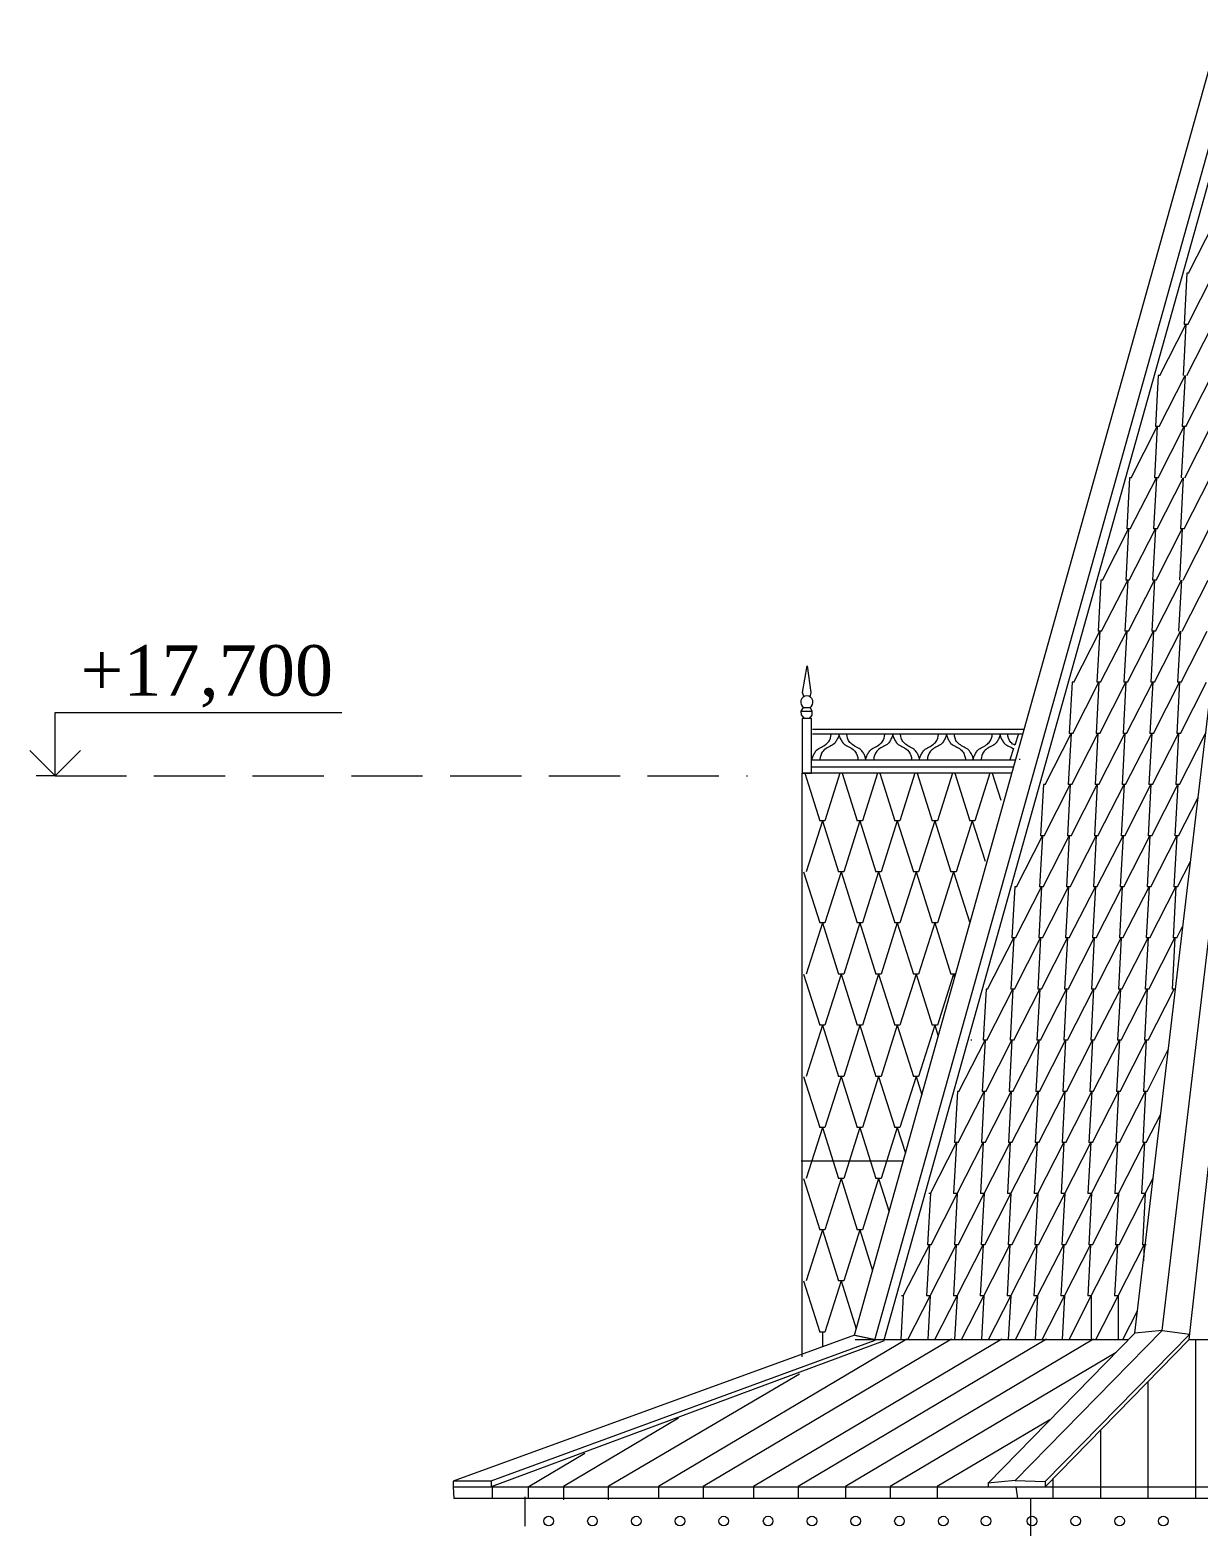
# Model space of a CAD drawing. Header units: millimetres. Extents: x 2399 to 111977, y 1313 to 59551.
# Drawn here: x 90595 to 95223, y 46539 to 52468 of the extents above; entities that cross this region are included whole.
import ezdxf

# ---------------------------------------------------------------- set-up
doc = ezdxf.new("R2010")
doc.units = ezdxf.units.MM
doc.linetypes.add('Невидимая', pattern=[391.222223, 282.222223, -109])
doc.layers.add('dim Level', color=7, linetype='Continuous', lineweight=13)
doc.layers.add('main line', color=7, linetype='Continuous', lineweight=13)
doc.layers.add('hatch1', color=7, linetype='Continuous', lineweight=20, true_color=0x6a6a6a)
doc.styles.add('СГЕНЕРИР_СТИЛЬ_1', font='georgia.ttf')

msp = doc.modelspace()

# ---------------------------------------------------------------- linework, layer by layer
at = {"layer": 'dim Level', "color": 7, "linetype": 'Continuous', "lineweight": 13}
for p, q in [((90694.8034, 49512.5613), (90694.8034, 49762.5613)), ((90694.8034, 49762.5613), (91830.4414, 49762.5613)), ((90694.8034, 49512.5613), (90594.8034, 49612.5613)), ((90794.8034, 49612.5613), (90694.8034, 49512.5613)), ((90694.8034, 49512.5613), (90619.8034, 49512.5613)), ((90694.8034, 49512.5613), (90769.8034, 49512.5613))]:
    msp.add_line(p, q, dxfattribs=at)
at = {"layer": 'hatch1', "color": 251, "linetype": 'Continuous', "lineweight": 20, "true_color": 0x6a6a6a}
for p, q in [((95185.1785, 51503.7898), (95288.4762, 51706.4394)), ((95178.8001, 51503.7898), (95167.6232, 51301.1401)), ((95185.1785, 51503.7898), (95178.8001, 51503.7898)), ((95181.9417, 51301.1401), (95285.2394, 51503.7898)), ((95071.4848, 51098.4904), (95174.7825, 51301.1401)), ((95174.7825, 51301.1401), (95163.6056, 51098.4904)), ((95181.9417, 51301.1401), (95167.6232, 51301.1401)), ((95177.9241, 51098.4904), (95281.2218, 51301.1401)), ((95065.1063, 51098.4904), (95053.9295, 50895.8407)), ((95071.4848, 51098.4904), (95065.1063, 51098.4904)), ((95068.248, 50895.8407), (95171.5457, 51098.4904)), ((95171.5457, 51098.4904), (95160.3688, 50895.8407)), ((95174.6873, 50895.8407), (95277.985, 51098.4904)), ((94957.791, 50693.191), (95061.0887, 50895.8407)), ((95061.0887, 50895.8407), (95049.9119, 50693.191)), ((95068.248, 50895.8407), (95053.9295, 50895.8407)), ((95064.2304, 50693.191), (95167.5281, 50895.8407)), ((95167.5281, 50895.8407), (95156.3512, 50693.191)), ((95174.6873, 50895.8407), (95160.3688, 50895.8407)), ((95170.6697, 50693.191), (95273.9674, 50895.8407)), ((94951.4126, 50693.191), (94940.2357, 50490.5413)), ((94957.791, 50693.191), (94951.4126, 50693.191)), ((94954.5542, 50490.5413), (95057.8519, 50693.191)), ((95057.8519, 50693.191), (95046.6751, 50490.5413)), ((95064.2304, 50693.191), (95049.9119, 50693.191)), ((95060.9936, 50490.5413), (95164.2913, 50693.191)), ((95164.2913, 50693.191), (95153.1144, 50490.5413)), ((95167.4329, 50490.5413), (95270.7306, 50693.191)), ((94844.0973, 50287.8916), (94947.395, 50490.5413)), ((94947.395, 50490.5413), (94936.2181, 50287.8916)), ((94954.5542, 50490.5413), (94940.2357, 50490.5413)), ((94950.5366, 50287.8916), (95053.8343, 50490.5413)), ((95053.8343, 50490.5413), (95042.6575, 50287.8916)), ((95060.9936, 50490.5413), (95046.6751, 50490.5413)), ((95056.976, 50287.8916), (95160.2737, 50490.5413)), ((95160.2737, 50490.5413), (95149.0968, 50287.8916)), ((95167.4329, 50490.5413), (95153.1144, 50490.5413)), ((95163.4153, 50287.8916), (95266.713, 50490.5413)), ((94837.7188, 50287.8916), (94826.542, 50085.2419)), ((94844.0973, 50287.8916), (94837.7188, 50287.8916)), ((94840.8605, 50085.2419), (94944.1582, 50287.8916)), ((94944.1582, 50287.8916), (94932.9813, 50085.2419)), ((94950.5366, 50287.8916), (94936.2181, 50287.8916)), ((94947.2998, 50085.2419), (95050.5975, 50287.8916)), ((95050.5975, 50287.8916), (95039.4207, 50085.2419)), ((95056.976, 50287.8916), (95042.6575, 50287.8916)), ((95053.7391, 50085.2419), (95157.0368, 50287.8916)), ((95157.0368, 50287.8916), (95145.86, 50085.2419)), ((95160.1785, 50085.2419), (95263.4762, 50287.8916)), ((94730.4035, 49882.5922), (94833.7012, 50085.2419)), ((94833.7012, 50085.2419), (94822.5244, 49882.5922)), ((94840.8605, 50085.2419), (94826.542, 50085.2419)), ((94836.8429, 49882.5922), (94940.1406, 50085.2419)), ((94940.1406, 50085.2419), (94928.9637, 49882.5922)), ((94947.2998, 50085.2419), (94932.9813, 50085.2419)), ((94943.2822, 49882.5922), (95046.5799, 50085.2419)), ((95046.5799, 50085.2419), (95035.4031, 49882.5922)), ((95053.7391, 50085.2419), (95039.4207, 50085.2419)), ((95049.7215, 49882.5922), (95153.0192, 50085.2419)), ((95153.0192, 50085.2419), (95141.8424, 49882.5922)), ((95156.1609, 49882.5922), (95259.4586, 50085.2419)), ((94724.0251, 49882.5922), (94712.8482, 49679.9425)), ((94730.4035, 49882.5922), (94724.0251, 49882.5922)), ((94727.1667, 49679.9425), (94830.4644, 49882.5922)), ((94830.4644, 49882.5922), (94819.2876, 49679.9425)), ((94836.8429, 49882.5922), (94822.5244, 49882.5922)), ((94833.6061, 49679.9425), (94936.9037, 49882.5922)), ((94936.9037, 49882.5922), (94925.7269, 49679.9425)), ((94943.2822, 49882.5922), (94928.9637, 49882.5922)), ((94940.0454, 49679.9425), (95043.3431, 49882.5922)), ((95043.3431, 49882.5922), (95032.1662, 49679.9425)), ((95049.7215, 49882.5922), (95035.4031, 49882.5922)), ((95046.4847, 49679.9425), (95149.7824, 49882.5922)), ((95149.7824, 49882.5922), (95138.6056, 49679.9425)), ((95156.1609, 49882.5922), (95141.8424, 49882.5922)), ((95152.9241, 49679.9425), (95256.2218, 49882.5922)), ((94616.7098, 49477.2928), (94720.0075, 49679.9425)), ((94720.0075, 49679.9425), (94708.8306, 49477.2928)), ((94727.1667, 49679.9425), (94712.8482, 49679.9425)), ((94723.1491, 49477.2928), (94826.4468, 49679.9425)), ((94826.4468, 49679.9425), (94815.27, 49477.2928)), ((94833.6061, 49679.9425), (94819.2876, 49679.9425)), ((94829.5885, 49477.2928), (94932.8861, 49679.9425)), ((94932.8861, 49679.9425), (94921.7093, 49477.2928)), ((94940.0454, 49679.9425), (94925.7269, 49679.9425)), ((94936.0278, 49477.2928), (95039.3255, 49679.9425)), ((95039.3255, 49679.9425), (95028.1486, 49477.2928)), ((95046.4847, 49679.9425), (95032.1662, 49679.9425)), ((95042.4671, 49477.2928), (95145.7648, 49679.9425)), ((95145.7648, 49679.9425), (95134.588, 49477.2928)), ((95152.9241, 49679.9425), (95138.6056, 49679.9425)), ((95148.9065, 49477.2928), (95252.2042, 49679.9425)), ((93664.7431, 49522.2821), (93724.1128, 49334.1414)), ((93804.0738, 49522.2821), (93744.7041, 49334.1414)), ((93813.2307, 49522.2821), (93872.6004, 49334.1414)), ((93952.5614, 49522.2821), (93893.1917, 49334.1414)), ((93961.7183, 49522.2821), (94021.0879, 49334.1414)), ((94101.0489, 49522.2821), (94041.6793, 49334.1414)), ((94110.2058, 49522.2821), (94169.5755, 49334.1414)), ((94249.5365, 49522.2821), (94190.1669, 49334.1414)), ((94258.6934, 49522.2821), (94318.0631, 49334.1414)), ((94398.0241, 49522.2821), (94338.6544, 49334.1414)), ((94407.181, 49522.2821), (94441.0396, 49414.9854)), ((94610.3313, 49477.2928), (94599.1545, 49274.6431)), ((94616.7098, 49477.2928), (94610.3313, 49477.2928)), ((94613.473, 49274.6431), (94716.7707, 49477.2928)), ((94716.7707, 49477.2928), (94705.5938, 49274.6431)), ((94723.1491, 49477.2928), (94708.8306, 49477.2928)), ((94719.9123, 49274.6431), (94823.21, 49477.2928)), ((94823.21, 49477.2928), (94812.0331, 49274.6431)), ((94829.5885, 49477.2928), (94815.27, 49477.2928)), ((94826.3516, 49274.6431), (94929.6493, 49477.2928)), ((94929.6493, 49477.2928), (94918.4725, 49274.6431)), ((94936.0278, 49477.2928), (94921.7093, 49477.2928)), ((94932.791, 49274.6431), (95036.0887, 49477.2928)), ((95036.0887, 49477.2928), (95024.9118, 49274.6431)), ((95042.4671, 49477.2928), (95028.1486, 49477.2928)), ((95039.2303, 49274.6431), (95142.528, 49477.2928)), ((95142.528, 49477.2928), (95131.3512, 49274.6431)), ((95148.9065, 49477.2928), (95134.588, 49477.2928)), ((95145.6697, 49274.6431), (95222.9751, 49426.3012)), ((93734.4084, 49334.1414), (93670.4603, 49131.4917)), ((93744.7041, 49334.1414), (93724.1128, 49334.1414)), ((93734.4084, 49334.1414), (93798.3566, 49131.4917)), ((93882.896, 49334.1414), (93818.9479, 49131.4917)), ((93893.1917, 49334.1414), (93872.6004, 49334.1414)), ((93882.896, 49334.1414), (93946.8441, 49131.4917)), ((94031.3836, 49334.1414), (93967.4355, 49131.4917)), ((94041.6793, 49334.1414), (94021.0879, 49334.1414)), ((94031.3836, 49334.1414), (94095.3317, 49131.4917)), ((94179.8712, 49334.1414), (94115.9231, 49131.4917)), ((94190.1669, 49334.1414), (94169.5755, 49334.1414)), ((94179.8712, 49334.1414), (94243.8193, 49131.4917)), ((94328.3588, 49334.1414), (94264.4106, 49131.4917)), ((94338.6544, 49334.1414), (94318.0631, 49334.1414)), ((94328.3588, 49334.1414), (94378.9237, 49173.9025)), ((94503.016, 49071.9934), (94606.3137, 49274.6431)), ((94606.3137, 49274.6431), (94595.1369, 49071.9934)), ((94613.473, 49274.6431), (94599.1545, 49274.6431)), ((94609.4554, 49071.9934), (94712.7531, 49274.6431)), ((94712.7531, 49274.6431), (94701.5762, 49071.9934)), ((94719.9123, 49274.6431), (94705.5938, 49274.6431)), ((94715.8947, 49071.9934), (94819.1924, 49274.6431)), ((94819.1924, 49274.6431), (94808.0155, 49071.9934)), ((94826.3516, 49274.6431), (94812.0331, 49274.6431)), ((94822.334, 49071.9934), (94925.6317, 49274.6431)), ((94925.6317, 49274.6431), (94914.4549, 49071.9934)), ((94932.791, 49274.6431), (94918.4725, 49274.6431)), ((94928.7734, 49071.9934), (95032.0711, 49274.6431)), ((95032.0711, 49274.6431), (95020.8942, 49071.9934)), ((95039.2303, 49274.6431), (95024.9118, 49274.6431)), ((95035.2127, 49071.9934), (95138.5104, 49274.6431)), ((95138.5104, 49274.6431), (95127.3336, 49071.9934)), ((95145.6697, 49274.6431), (95131.3512, 49274.6431)), ((95141.6521, 49071.9934), (95193.0884, 49172.9014)), ((93660.1646, 49131.4917), (93724.1128, 48928.842)), ((93808.6522, 49131.4917), (93744.7041, 48928.842)), ((93818.9479, 49131.4917), (93798.3566, 49131.4917)), ((93808.6522, 49131.4917), (93872.6004, 48928.842)), ((93957.1398, 49131.4917), (93893.1917, 48928.842)), ((93967.4355, 49131.4917), (93946.8441, 49131.4917)), ((93957.1398, 49131.4917), (94021.0879, 48928.842)), ((94105.6274, 49131.4917), (94041.6793, 48928.842)), ((94115.9231, 49131.4917), (94095.3317, 49131.4917)), ((94105.6274, 49131.4917), (94169.5755, 48928.842)), ((94254.115, 49131.4917), (94190.1669, 48928.842)), ((94264.4106, 49131.4917), (94243.8193, 49131.4917)), ((94254.115, 49131.4917), (94316.8079, 48932.8197)), ((94496.6376, 49071.9934), (94485.4607, 48869.3437)), ((94503.016, 49071.9934), (94496.6376, 49071.9934)), ((94499.7792, 48869.3437), (94603.0769, 49071.9934)), ((94603.0769, 49071.9934), (94591.9001, 48869.3437)), ((94609.4554, 49071.9934), (94595.1369, 49071.9934)), ((94606.2185, 48869.3437), (94709.5162, 49071.9934)), ((94709.5162, 49071.9934), (94698.3394, 48869.3437)), ((94715.8947, 49071.9934), (94701.5762, 49071.9934)), ((94712.6579, 48869.3437), (94815.9556, 49071.9934)), ((94815.9556, 49071.9934), (94804.7787, 48869.3437)), ((94822.334, 49071.9934), (94808.0155, 49071.9934)), ((94819.0972, 48869.3437), (94922.3949, 49071.9934)), ((94922.3949, 49071.9934), (94911.2181, 48869.3437)), ((94928.7734, 49071.9934), (94914.4549, 49071.9934)), ((94925.5366, 48869.3437), (95028.8343, 49071.9934)), ((95028.8343, 49071.9934), (95017.6574, 48869.3437)), ((95035.2127, 49071.9934), (95020.8942, 49071.9934)), ((95031.9759, 48869.3437), (95135.2736, 49071.9934)), ((95135.2736, 49071.9934), (95124.0967, 48869.3437)), ((95141.6521, 49071.9934), (95127.3336, 49071.9934)), ((93734.4084, 48928.842), (93670.4603, 48726.1923)), ((93744.7041, 48928.842), (93724.1128, 48928.842)), ((93734.4084, 48928.842), (93798.3566, 48726.1923)), ((93882.896, 48928.842), (93818.9479, 48726.1923)), ((93893.1917, 48928.842), (93872.6004, 48928.842)), ((93882.896, 48928.842), (93946.8441, 48726.1923)), ((94031.3836, 48928.842), (93967.4355, 48726.1923)), ((94041.6793, 48928.842), (94021.0879, 48928.842)), ((94031.3836, 48928.842), (94095.3317, 48726.1923)), ((94179.8712, 48928.842), (94115.9231, 48726.1923)), ((94190.1669, 48928.842), (94169.5755, 48928.842)), ((94179.8712, 48928.842), (94243.8193, 48726.1923)), ((95138.4152, 48869.3437), (95162.9666, 48917.5087)), ((94389.3223, 48666.694), (94492.62, 48869.3437)), ((94492.62, 48869.3437), (94481.4431, 48666.694)), ((94499.7792, 48869.3437), (94485.4607, 48869.3437)), ((94495.7616, 48666.694), (94599.0593, 48869.3437)), ((94599.0593, 48869.3437), (94587.8825, 48666.694)), ((94606.2185, 48869.3437), (94591.9001, 48869.3437)), ((94602.2009, 48666.694), (94705.4986, 48869.3437)), ((94705.4986, 48869.3437), (94694.3218, 48666.694)), ((94712.6579, 48869.3437), (94698.3394, 48869.3437)), ((94708.6403, 48666.694), (94811.938, 48869.3437)), ((94811.938, 48869.3437), (94800.7611, 48666.694)), ((94819.0972, 48869.3437), (94804.7787, 48869.3437)), ((94815.0796, 48666.694), (94918.3773, 48869.3437)), ((94918.3773, 48869.3437), (94907.2005, 48666.694)), ((94925.5366, 48869.3437), (94911.2181, 48869.3437)), ((94921.519, 48666.694), (95024.8167, 48869.3437)), ((95024.8167, 48869.3437), (95013.6398, 48666.694)), ((95031.9759, 48869.3437), (95017.6574, 48869.3437)), ((95027.9583, 48666.694), (95131.256, 48869.3437)), ((95131.256, 48869.3437), (95120.0791, 48666.694)), ((95138.4152, 48869.3437), (95124.0967, 48869.3437)), ((93660.1646, 48726.1923), (93724.1128, 48523.5426)), ((93808.6522, 48726.1923), (93744.7041, 48523.5426)), ((93818.9479, 48726.1923), (93798.3566, 48726.1923)), ((93808.6522, 48726.1923), (93872.6004, 48523.5426)), ((93957.1398, 48726.1923), (93893.1917, 48523.5426)), ((93967.4355, 48726.1923), (93946.8441, 48726.1923)), ((93957.1398, 48726.1923), (94021.0879, 48523.5426)), ((94105.6274, 48726.1923), (94041.6793, 48523.5426)), ((94115.9231, 48726.1923), (94095.3317, 48726.1923)), ((94105.6274, 48726.1923), (94169.5755, 48523.5426)), ((94254.115, 48726.1923), (94190.1669, 48523.5426)), ((94262.5242, 48726.1923), (94243.8193, 48726.1923)), ((94254.115, 48726.1923), (94258.5697, 48712.0756)), ((94382.9438, 48666.694), (94371.767, 48464.0443)), ((94389.3223, 48666.694), (94382.9438, 48666.694)), ((94386.0855, 48464.0443), (94489.3831, 48666.694)), ((94489.3831, 48666.694), (94478.2063, 48464.0443)), ((94495.7616, 48666.694), (94481.4431, 48666.694)), ((94492.5248, 48464.0443), (94595.8225, 48666.694)), ((94595.8225, 48666.694), (94584.6456, 48464.0443)), ((94602.2009, 48666.694), (94587.8825, 48666.694)), ((94598.9641, 48464.0443), (94702.2618, 48666.694)), ((94702.2618, 48666.694), (94691.085, 48464.0443)), ((94708.6403, 48666.694), (94694.3218, 48666.694)), ((94705.4035, 48464.0443), (94808.7012, 48666.694)), ((94808.7012, 48666.694), (94797.5243, 48464.0443)), ((94815.0796, 48666.694), (94800.7611, 48666.694)), ((94811.8428, 48464.0443), (94915.1405, 48666.694)), ((94915.1405, 48666.694), (94903.9637, 48464.0443)), ((94921.519, 48666.694), (94907.2005, 48666.694)), ((94918.2821, 48464.0443), (95021.5798, 48666.694)), ((95021.5798, 48666.694), (95010.403, 48464.0443)), ((95027.9583, 48666.694), (95013.6398, 48666.694)), ((95024.7215, 48464.0443), (95128.0192, 48666.694)), ((95134.3976, 48666.694), (95120.0791, 48666.694)), ((93734.4084, 48523.5426), (93670.4603, 48320.8929)), ((93744.7041, 48523.5426), (93724.1128, 48523.5426)), ((93734.4084, 48523.5426), (93798.3566, 48320.8929)), ((93882.896, 48523.5426), (93818.9479, 48320.8929)), ((93893.1917, 48523.5426), (93872.6004, 48523.5426)), ((93882.896, 48523.5426), (93946.8441, 48320.8929)), ((94031.3836, 48523.5426), (93967.4355, 48320.8929)), ((94041.6793, 48523.5426), (94021.0879, 48523.5426)), ((94031.3836, 48523.5426), (94095.3317, 48320.8929)), ((94179.8712, 48523.5426), (94115.9231, 48320.8929)), ((94190.1669, 48523.5426), (94169.5755, 48523.5426)), ((94179.8712, 48523.5426), (94193.583, 48480.0902)), ((94275.6285, 48261.3946), (94378.9262, 48464.0443)), ((94378.9262, 48464.0443), (94367.7494, 48261.3946)), ((94386.0855, 48464.0443), (94371.767, 48464.0443)), ((94382.0679, 48261.3946), (94485.3655, 48464.0443)), ((94485.3655, 48464.0443), (94474.1887, 48261.3946)), ((94492.5248, 48464.0443), (94478.2063, 48464.0443)), ((94488.5072, 48261.3946), (94591.8049, 48464.0443)), ((94591.8049, 48464.0443), (94580.628, 48261.3946)), ((94598.9641, 48464.0443), (94584.6456, 48464.0443)), ((94594.9465, 48261.3946), (94698.2442, 48464.0443)), ((94698.2442, 48464.0443), (94687.0674, 48261.3946)), ((94705.4035, 48464.0443), (94691.085, 48464.0443)), ((94701.3859, 48261.3946), (94804.6836, 48464.0443)), ((94804.6836, 48464.0443), (94793.5067, 48261.3946)), ((94811.8428, 48464.0443), (94797.5243, 48464.0443)), ((94807.8252, 48261.3946), (94911.1229, 48464.0443)), ((94911.1229, 48464.0443), (94899.9461, 48261.3946)), ((94918.2821, 48464.0443), (94903.9637, 48464.0443)), ((94914.2645, 48261.3946), (95017.5622, 48464.0443)), ((95017.5622, 48464.0443), (95006.3854, 48261.3946)), ((95024.7215, 48464.0443), (95010.403, 48464.0443)), ((95020.7039, 48261.3946), (95105.1133, 48426.9893)), ((93660.1646, 48320.8929), (93724.1128, 48118.2432)), ((93808.6522, 48320.8929), (93744.7041, 48118.2432)), ((93818.9479, 48320.8929), (93798.3566, 48320.8929)), ((93808.6522, 48320.8929), (93872.6004, 48118.2432)), ((93957.1398, 48320.8929), (93893.1917, 48118.2432)), ((93967.4355, 48320.8929), (93946.8441, 48320.8929)), ((93957.1398, 48320.8929), (94021.0879, 48118.2432)), ((94105.6274, 48320.8929), (94041.6793, 48118.2432)), ((94115.9231, 48320.8929), (94095.3317, 48320.8929)), ((94105.6274, 48320.8929), (94128.5964, 48248.1049)), ((94269.6303, 48261.3946), (94258.4535, 48058.7449)), ((94275.6285, 48261.3946), (94269.2501, 48261.3946)), ((94272.772, 48058.7449), (94376.0697, 48261.3946)), ((94376.0697, 48261.3946), (94364.8928, 48058.7449)), ((94382.0679, 48261.3946), (94367.7494, 48261.3946)), ((94379.2113, 48058.7449), (94482.509, 48261.3946)), ((94482.509, 48261.3946), (94471.3322, 48058.7449)), ((94488.5072, 48261.3946), (94474.1887, 48261.3946)), ((94485.6507, 48058.7449), (94588.9484, 48261.3946)), ((94588.9484, 48261.3946), (94577.7715, 48058.7449)), ((94594.9465, 48261.3946), (94580.628, 48261.3946)), ((94592.09, 48058.7449), (94695.3877, 48261.3946)), ((94695.3877, 48261.3946), (94684.2109, 48058.7449)), ((94701.3859, 48261.3946), (94687.0674, 48261.3946)), ((94698.5293, 48058.7449), (94801.827, 48261.3946)), ((94801.827, 48261.3946), (94790.6502, 48058.7449)), ((94807.8252, 48261.3946), (94793.5067, 48261.3946)), ((94804.9687, 48058.7449), (94908.2664, 48261.3946)), ((94908.2664, 48261.3946), (94897.0895, 48058.7449)), ((94914.2645, 48261.3946), (94899.9461, 48261.3946)), ((94911.408, 48058.7449), (95014.7057, 48261.3946)), ((95014.7057, 48261.3946), (95003.5289, 48058.7449)), ((95020.7039, 48261.3946), (95006.3854, 48261.3946)), ((95017.8474, 48058.7449), (95074.8771, 48170.626)), ((93734.4084, 48118.2432), (93670.4603, 47915.5935)), ((93744.7041, 48118.2432), (93724.1128, 48118.2432)), ((93734.4084, 48118.2432), (93798.3566, 47915.5935)), ((93882.896, 48118.2432), (93818.9479, 47915.5935)), ((93893.1917, 48118.2432), (93872.6004, 48118.2432)), ((93882.896, 48118.2432), (93946.8441, 47915.5935)), ((94031.3836, 48118.2432), (93967.4355, 47915.5935)), ((94041.6793, 48118.2432), (94021.0879, 48118.2432)), ((94031.3836, 48118.2432), (94063.6097, 48016.1195)), ((94162.3151, 47856.0952), (94265.6127, 48058.7449)), ((94265.6127, 48058.7449), (94254.4359, 47856.0952)), ((94272.772, 48058.7449), (94258.4535, 48058.7449)), ((94268.7544, 47856.0952), (94372.0521, 48058.7449)), ((94372.0521, 48058.7449), (94360.8752, 47856.0952)), ((94379.2113, 48058.7449), (94364.8928, 48058.7449)), ((94375.1937, 47856.0952), (94478.4914, 48058.7449)), ((94478.4914, 48058.7449), (94467.3146, 47856.0952)), ((94485.6507, 48058.7449), (94471.3322, 48058.7449)), ((94481.6331, 47856.0952), (94584.9308, 48058.7449)), ((94584.9308, 48058.7449), (94573.7539, 47856.0952)), ((94592.09, 48058.7449), (94577.7715, 48058.7449)), ((94588.0724, 47856.0952), (94691.3701, 48058.7449)), ((94691.3701, 48058.7449), (94680.1933, 47856.0952)), ((94698.5293, 48058.7449), (94684.2109, 48058.7449)), ((94694.5117, 47856.0952), (94797.8094, 48058.7449)), ((94797.8094, 48058.7449), (94786.6326, 47856.0952)), ((94804.9687, 48058.7449), (94790.6502, 48058.7449)), ((94800.9511, 47856.0952), (94904.2488, 48058.7449)), ((94904.2488, 48058.7449), (94893.0719, 47856.0952)), ((94911.408, 48058.7449), (94897.0895, 48058.7449)), ((94907.3904, 47856.0952), (95010.6881, 48058.7449)), ((95010.6881, 48058.7449), (94999.5113, 47856.0952)), ((95017.8474, 48058.7449), (95003.5289, 48058.7449)), ((93660.1646, 47915.5935), (93724.1128, 47712.9438)), ((93808.6522, 47915.5935), (93744.7041, 47712.9438)), ((93818.9479, 47915.5935), (93798.3566, 47915.5935)), ((93808.6522, 47915.5935), (93872.6004, 47712.9438)), ((93957.1398, 47915.5935), (93893.1917, 47712.9438)), ((93967.4355, 47915.5935), (93946.8441, 47915.5935)), ((93957.1398, 47915.5935), (93998.6231, 47784.1342)), ((95013.8298, 47856.0952), (95044.9903, 47917.2262)), ((94162.3151, 47856.0952), (94151.1382, 47653.4456)), ((94162.3151, 47856.0952), (94155.9366, 47856.0952)), ((94165.4567, 47653.4456), (94268.7544, 47856.0952)), ((94268.7544, 47856.0952), (94254.4359, 47856.0952)), ((94268.7544, 47856.0952), (94257.5775, 47653.4456)), ((94271.896, 47653.4456), (94375.1937, 47856.0952)), ((94375.1937, 47856.0952), (94360.8752, 47856.0952)), ((94375.1937, 47856.0952), (94364.0169, 47653.4456)), ((94378.3354, 47653.4456), (94481.6331, 47856.0952)), ((94481.6331, 47856.0952), (94467.3146, 47856.0952)), ((94481.6331, 47856.0952), (94470.4562, 47653.4456)), ((94484.7747, 47653.4456), (94588.0724, 47856.0952)), ((94588.0724, 47856.0952), (94573.7539, 47856.0952)), ((94588.0724, 47856.0952), (94576.8956, 47653.4456)), ((94591.2141, 47653.4456), (94694.5117, 47856.0952)), ((94694.5117, 47856.0952), (94680.1933, 47856.0952)), ((94694.5117, 47856.0952), (94683.3349, 47653.4456)), ((94697.6534, 47653.4456), (94800.9511, 47856.0952)), ((94800.9511, 47856.0952), (94786.6326, 47856.0952)), ((94800.9511, 47856.0952), (94789.7742, 47653.4456)), ((94804.0927, 47653.4456), (94907.3904, 47856.0952)), ((94907.3904, 47856.0952), (94893.0719, 47856.0952)), ((94907.3904, 47856.0952), (94896.2136, 47653.4456)), ((94910.5321, 47653.4456), (95013.8298, 47856.0952)), ((95013.8298, 47856.0952), (94999.5113, 47856.0952)), ((95013.8298, 47856.0952), (95002.6529, 47653.4456)), ((93734.4084, 47712.9438), (93670.4603, 47510.2941)), ((93744.7041, 47712.9438), (93724.1128, 47712.9438)), ((93734.4084, 47712.9438), (93798.3566, 47510.2941)), ((93882.896, 47712.9438), (93818.9479, 47510.2941)), ((93893.1917, 47712.9438), (93872.6004, 47712.9438)), ((93882.896, 47712.9438), (93933.6365, 47552.1489)), ((94054.9998, 47450.7959), (94158.2975, 47653.4456)), ((94158.2975, 47653.4456), (94147.1206, 47450.7959)), ((94165.4567, 47653.4456), (94151.1382, 47653.4456)), ((94161.4391, 47450.7959), (94264.7368, 47653.4456)), ((94264.7368, 47653.4456), (94253.5599, 47450.7959)), ((94271.896, 47653.4456), (94257.5775, 47653.4456)), ((94267.8784, 47450.7959), (94371.1761, 47653.4456)), ((94371.1761, 47653.4456), (94359.9993, 47450.7959)), ((94378.3354, 47653.4456), (94364.0169, 47653.4456)), ((94374.3178, 47450.7959), (94477.6155, 47653.4456)), ((94477.6155, 47653.4456), (94466.4386, 47450.7959)), ((94484.7747, 47653.4456), (94470.4562, 47653.4456)), ((94480.7571, 47450.7959), (94584.0548, 47653.4456)), ((94584.0548, 47653.4456), (94572.878, 47450.7959)), ((94591.2141, 47653.4456), (94576.8956, 47653.4456)), ((94587.1965, 47450.7959), (94690.4941, 47653.4456)), ((94690.4941, 47653.4456), (94679.3173, 47450.7959)), ((94697.6534, 47653.4456), (94683.3349, 47653.4456)), ((94693.6358, 47450.7959), (94796.9335, 47653.4456)), ((94796.9335, 47653.4456), (94785.7566, 47450.7959)), ((94804.0927, 47653.4456), (94789.7742, 47653.4456)), ((94800.0751, 47450.7959), (94903.3728, 47653.4456)), ((94903.3728, 47653.4456), (94892.196, 47450.7959)), ((94910.5321, 47653.4456), (94896.2136, 47653.4456)), ((94906.5145, 47450.7959), (95009.8122, 47653.4456)), ((95016.9714, 47653.4456), (95002.6529, 47653.4456)), ((95009.8122, 47653.4456), (95006.2397, 47588.6717)), ((93660.1646, 47510.2941), (93724.1128, 47307.6444)), ((93808.6522, 47510.2941), (93744.7041, 47307.6444)), ((93818.9479, 47510.2941), (93798.3566, 47510.2941)), ((93808.6522, 47510.2941), (93868.6498, 47320.1635)), ((94054.9998, 47450.7959), (94045.462, 47277.8639)), ((94054.9998, 47450.7959), (94048.6213, 47450.7959)), ((94073.2896, 47277.8639), (94161.4391, 47450.7959)), ((94161.4391, 47450.7959), (94147.1206, 47450.7959)), ((94161.4391, 47450.7959), (94151.9013, 47277.8639)), ((94179.7289, 47277.8639), (94267.8784, 47450.7959)), ((94267.8784, 47450.7959), (94253.5599, 47450.7959)), ((94267.8784, 47450.7959), (94258.3406, 47277.8639)), ((94286.1683, 47277.8639), (94374.3178, 47450.7959)), ((94374.3178, 47450.7959), (94359.9993, 47450.7959)), ((94374.3178, 47450.7959), (94364.78, 47277.8639)), ((94392.6076, 47277.8639), (94480.7571, 47450.7959)), ((94480.7571, 47450.7959), (94466.4386, 47450.7959)), ((94480.7571, 47450.7959), (94471.2193, 47277.8639)), ((94499.0469, 47277.8639), (94587.1965, 47450.7959)), ((94587.1965, 47450.7959), (94572.878, 47450.7959)), ((94587.1965, 47450.7959), (94577.6586, 47277.8639)), ((94605.4863, 47277.8639), (94693.6358, 47450.7959)), ((94693.6358, 47450.7959), (94679.3173, 47450.7959)), ((94693.6358, 47450.7959), (94684.098, 47277.8639)), ((94711.9256, 47277.8639), (94800.0751, 47450.7959)), ((94800.0751, 47450.7959), (94785.7566, 47450.7959)), ((94800.0751, 47450.7959), (94800.0751, 47277.8639)), ((94818.365, 47277.8639), (94906.5145, 47450.7959)), ((94906.5145, 47450.7959), (94892.196, 47450.7959)), ((94906.5145, 47450.7959), (94906.5145, 47277.8639)), ((94924.8043, 47277.8639), (94983.0617, 47392.1535)), ((93744.7041, 47307.6444), (93724.1128, 47307.6444)), ((93734.4084, 47307.6444), (93734.0213, 47306.4176)), ((93734.4084, 47307.6444), (93734.7956, 47306.4176)), ((93734.4084, 47307.6444), (93734.4084, 47248.7286))]:
    msp.add_line(p, q, dxfattribs=at)
at = {"layer": 'main line', "color": 7, "linetype": 'Continuous', "lineweight": 13}
for p, q in [((93861.5029, 47294.6509), (95310.7345, 52468.0294)), ((93942.3527, 47276.7372), (95396.0342, 52468.0294)), ((93979.5929, 47276.2189), (95433.0939, 52468.0294)), ((94972.6132, 47303.5642), (95581.5727, 52466.7329)), ((95080.1329, 47313.3319), (95692.558, 52465.9318)), ((93655.6516, 49842.3813), (93674.4099, 49947.2744)), ((93674.4099, 49947.2744), (93689.3399, 49841.6157)), ((93661.03, 49825.886), (93655.6516, 49842.3813)), ((93689.3399, 49841.6157), (93685.1041, 49825.673)), ((93650.675, 49768.8797), (93659.097, 49783.0441)), ((93651.8234, 49753.184), (93650.675, 49768.8797)), ((93650.675, 49768.8797), (93692.4025, 49768.8797)), ((93663.3081, 49739.6785), (93651.8234, 49753.184)), ((93659.097, 49783.0441), (93685.5117, 49783.0441)), ((93692.4025, 49752.4184), (93682.0663, 49739.6785)), ((93685.5117, 49783.0441), (93692.4025, 49768.8797)), ((93692.4025, 49768.8797), (93692.4025, 49752.4184)), ((93654.4298, 49739.6785), (93654.4298, 49522.2821)), ((93691.9758, 49739.6785), (93654.4298, 49739.6785)), ((93691.9758, 49522.2821), (93691.9758, 49739.6785)), ((93695.5174, 49696.6604), (94534.3839, 49696.6604)), ((93695.2004, 49678.1114), (94529.1877, 49678.1114)), ((93695.2004, 49678.1114), (94529.1877, 49678.1114)), ((93695.2004, 49678.1114), (94529.1877, 49678.1114)), ((93695.2004, 49678.1114), (94529.1877, 49678.1114)), ((93695.2004, 49678.1114), (94529.1877, 49678.1114)), ((93695.2004, 49678.1114), (94529.1877, 49678.1114)), ((93695.2004, 49678.1114), (94529.1877, 49678.1114)), ((93695.2004, 49678.1114), (94529.1877, 49678.1114)), ((93695.2004, 49678.1114), (94529.1877, 49678.1114)), ((93695.2004, 49678.1114), (94529.1877, 49678.1114)), ((93695.2004, 49678.1114), (93769.0041, 49678.1114)), ((93695.2004, 49678.1114), (93981.9025, 49678.1114)), ((93695.2004, 49678.1114), (94529.1877, 49678.1114)), ((93695.2004, 49678.1114), (94194.8009, 49678.1114)), ((93695.2004, 49678.1114), (94529.1877, 49678.1114)), ((94512.0971, 49678.1114), (94496.8138, 49633.6069)), ((93693.4536, 49575.9281), (94500.5628, 49575.9281)), ((93693.4536, 49575.9281), (94500.5628, 49575.9281)), ((93693.4536, 49575.9281), (94500.5628, 49575.9281)), ((93693.4536, 49575.9281), (94500.5628, 49575.9281)), ((93693.4536, 49575.9281), (94500.5628, 49575.9281)), ((93693.4536, 49575.9281), (94500.5628, 49575.9281)), ((93693.4536, 49575.9281), (94088.2706, 49575.9281)), ((93693.4536, 49575.9281), (94301.169, 49575.9281)), ((94492.0685, 49619.7886), (94477.0064, 49575.9281)), ((94485.5349, 49522.2821), (93653.9584, 49522.2821)), ((93653.9584, 47208.8453), (93653.9584, 49522.2821)), ((93653.9584, 49522.2821), (93691.9758, 49522.2821)), ((93692.9586, 49546.9683), (94492.4503, 49546.9683)), ((93692.9586, 49546.9683), (94492.4503, 49546.9683)), ((94325.9839, 48464.0443), (94322.4669, 48464.0443)), ((94054.8786, 47984.9515), (93650.4669, 47984.9515)), ((95187.961, 47277.8639), (95264.6612, 47963.6354)), ((93861.5029, 47294.6509), (92271.8842, 46716.2558)), ((93941.7962, 47274.3883), (92420.9676, 46716.2558)), ((93979.0055, 47272.7849), (92421.9247, 46693.6883)), ((94068.8175, 47279.2999), (93085.2828, 46695.1243)), ((94246.1355, 47279.2999), (93262.6008, 46695.1243)), ((94445.1163, 47279.2999), (93461.5816, 46695.1243)), ((94622.4343, 47279.2999), (93638.8997, 46695.1243)), ((94809.046, 47279.2999), (93825.5114, 46695.1243)), ((93861.5029, 47294.6509), (93942.5941, 47277.8639)), ((93864.3971, 47294.6509), (93945.4883, 47277.8639)), ((93864.5451, 47277.8639), (94948.2791, 47277.8639)), ((94972.6865, 47302.7885), (94390.9242, 46708.6996)), ((95080.1329, 47313.3319), (94498.3706, 46719.2431)), ((94616.6191, 46693.6883), (95187.961, 47277.8639)), ((95190.0675, 47299.8336), (94617.1342, 46714.7608)), ((95080.1329, 47313.3319), (94972.6865, 47302.7885)), ((95080.1329, 47313.3319), (95190.0675, 47299.8336)), ((95187.961, 47277.8639), (95412.4652, 47277.8639)), ((95212.8798, 47279.2999), (95212.8798, 46648.1723)), ((94898.6932, 47227.2273), (94002.8294, 46695.1243)), ((93643.8985, 47140.0947), (92886.302, 46695.1243)), ((95024.5357, 47110.7676), (95024.5357, 46648.1723)), ((93164.9809, 46965.9661), (92708.984, 46695.1243)), ((94635.1317, 46959.8446), (94189.4411, 46695.1243)), ((94836.1916, 46919.3013), (94836.1916, 46648.1723)), ((92568.2199, 46693.6883), (92793.7793, 46827.9119)), ((94647.8474, 46725.6181), (94647.8474, 46648.1723)), ((92422.3311, 46716.2558), (92271.8842, 46716.2558)), ((92271.8842, 46716.2558), (92271.8842, 46693.6883)), ((92271.8842, 46693.6883), (92274.9373, 46648.1723)), ((92271.8842, 46693.6883), (99587.7204, 46693.6883)), ((92422.3311, 46716.2558), (92422.3311, 46693.6883)), ((92426.6282, 46693.6883), (92426.6282, 46648.1723)), ((92426.6282, 46693.6883), (92426.6282, 46684.9095)), ((92568.2199, 46693.6883), (92568.2199, 46648.1723)), ((92708.984, 46695.1243), (92708.984, 46642.7171)), ((92886.302, 46695.1243), (92886.302, 46642.7171)), ((93085.2828, 46695.1243), (93085.2828, 46648.1723)), ((93262.6008, 46695.1243), (93262.6008, 46648.1723)), ((93461.5816, 46695.1243), (93461.5816, 46648.1723)), ((93638.8997, 46695.1243), (93638.8997, 46648.1723)), ((93825.5114, 46695.1243), (93825.5114, 46648.1723)), ((94002.8294, 46695.1243), (94002.8294, 46648.1723)), ((94189.4411, 46695.1243), (94189.4411, 46648.8365)), ((94498.3706, 46719.2431), (94390.5254, 46709.1775)), ((94391.4793, 46709.2665), (94391.4793, 46693.6883)), ((94498.3706, 46719.2431), (94617.1342, 46714.7608)), ((94501.1641, 46693.6883), (94507.2163, 46648.1723)), ((94616.6191, 46714.7608), (94616.6191, 46693.6883)), ((99615.5217, 46648.1723), (92274.9373, 46648.1723)), ((92557.4263, 46538.0055), (92557.4263, 46655.0852)), ((94560.8025, 46448.2651), (94560.8025, 46648.1723))]:
    msp.add_line(p, q, dxfattribs=at)
at = {"layer": 'main line', "color": 7, "linetype": 'Невидимая', "lineweight": 13}
msp.add_line((90694.8034, 49512.5613), (93437.464, 49512.5613), dxfattribs=at)
at = {"layer": 'main line', "color": 7, "linetype": 'Continuous', "lineweight": 13}
for centre in [(92650.1684, 46558.4875), (92650.1684, 46558.4875), (92650.1684, 46558.4875), (92650.1684, 46558.4875), (92650.1684, 46558.4875), (92650.1684, 46558.4875), (92823.5804, 46558.4875), (92823.5804, 46558.4875), (92823.5804, 46558.4875), (92823.5804, 46558.4875), (92823.5804, 46558.4875), (92823.5804, 46558.4875), (92996.9923, 46558.4875), (92996.9923, 46558.4875), (92996.9923, 46558.4875), (92996.9923, 46558.4875), (92996.9923, 46558.4875), (92996.9923, 46558.4875), (93170.4043, 46558.4875), (93170.4043, 46558.4875), (93170.4043, 46558.4875), (93170.4043, 46558.4875), (93170.4043, 46558.4875), (93170.4043, 46558.4875), (93343.8163, 46558.4875), (93343.8163, 46558.4875), (93343.8163, 46558.4875), (93343.8163, 46558.4875), (93343.8163, 46558.4875), (93343.8163, 46558.4875), (93519.683, 46558.4875), (93519.683, 46558.4875), (93519.683, 46558.4875), (93519.683, 46558.4875), (93519.683, 46558.4875), (93519.683, 46558.4875), (93693.0949, 46558.4875), (93693.0949, 46558.4875), (93693.0949, 46558.4875), (93693.0949, 46558.4875), (93693.0949, 46558.4875), (93693.0949, 46558.4875), (93866.5069, 46558.4875), (93866.5069, 46558.4875), (93866.5069, 46558.4875), (93866.5069, 46558.4875), (93866.5069, 46558.4875), (93866.5069, 46558.4875), (94039.9189, 46558.4875), (94039.9189, 46558.4875), (94039.9189, 46558.4875), (94039.9189, 46558.4875), (94039.9189, 46558.4875), (94039.9189, 46558.4875), (94213.3308, 46558.4875), (94213.3308, 46558.4875), (94213.3308, 46558.4875), (94213.3308, 46558.4875), (94213.3308, 46558.4875), (94213.3308, 46558.4875), (94382.4687, 46558.4875), (94382.4687, 46558.4875), (94382.4687, 46558.4875), (94382.4687, 46558.4875), (94382.4687, 46558.4875), (94382.4687, 46558.4875), (94565.0642, 46558.4875), (94565.0642, 46558.4875), (94565.0642, 46558.4875), (94565.0642, 46558.4875), (94565.0642, 46558.4875), (94565.0642, 46558.4875), (94738.4762, 46558.4875), (94738.4762, 46558.4875), (94738.4762, 46558.4875), (94738.4762, 46558.4875), (94738.4762, 46558.4875), (94738.4762, 46558.4875), (94911.8882, 46558.4875), (94911.8882, 46558.4875), (94911.8882, 46558.4875), (94911.8882, 46558.4875), (94911.8882, 46558.4875), (94911.8882, 46558.4875), (95085.3001, 46558.4875), (95085.3001, 46558.4875), (95085.3001, 46558.4875), (95085.3001, 46558.4875), (95085.3001, 46558.4875), (95085.3001, 46558.4875)]:
    msp.add_circle(centre, 19.1338, dxfattribs=at)
msp.add_arc((93672.8786, 49804.482), 24.4646, 298.80263049, 241.19736951, dxfattribs=at)
for points, knots in [([(93693.2102, 49576.8376), (93693.2102, 49576.8376), (93694.2721, 49582.1105), (93696.1255, 49587.1322), (93697.898, 49591.935), (93700.2834, 49596.4797), (93702.7941, 49600.9458), (93705.3806, 49605.5467), (93708.0919, 49610.1073), (93711.8444, 49613.8068), (93717.1059, 49618.994), (93723.8912, 49622.2123), (93730.4213, 49625.715), (93737.0321, 49629.261), (93743.6304, 49632.9226), (93749.4745, 49637.6233), (93754.6155, 49641.7584), (93759.1985, 49646.5846), (93762.3355, 49652.3896), (93768.7042, 49664.1749), (93769.0041, 49678.1114), (93769.0041, 49678.1114)], [0, 0, 0, 0, 1, 1, 1, 2, 2, 2, 3, 3, 3, 4, 4, 4, 5, 5, 5, 6, 6, 6, 7, 7, 7, 7]), ([(93799.5783, 49677.2019), (93799.5783, 49677.2019), (93799.2857, 49671.9096), (93797.7303, 49666.9073), (93796.2083, 49662.0127), (93793.6327, 49657.5385), (93791.0616, 49653.0937), (93788.4193, 49648.5258), (93785.7519, 49643.9415), (93782.0113, 49640.2327), (93776.7646, 49635.0306), (93769.9645, 49631.8272), (93763.4344, 49628.3245), (93756.8236, 49624.7785), (93750.2253, 49621.1169), (93744.3812, 49616.4162), (93739.2402, 49612.2811), (93734.6572, 49607.4549), (93731.5202, 49601.6499), (93725.1515, 49589.8646), (93724.8516, 49575.9281), (93724.8516, 49575.9281)], [0, 0, 0, 0, 1, 1, 1, 2, 2, 2, 3, 3, 3, 4, 4, 4, 5, 5, 5, 6, 6, 6, 7, 7, 7, 7]), ([(93799.5783, 49677.2019), (93799.5783, 49677.2019), (93800.6403, 49671.929), (93802.4936, 49666.9073), (93804.2661, 49662.1045), (93806.6515, 49657.5598), (93809.1622, 49653.0937), (93811.7487, 49648.4928), (93814.46, 49643.9322), (93818.2125, 49640.2327), (93823.474, 49635.0455), (93830.2593, 49631.8272), (93836.7894, 49628.3245), (93843.4002, 49624.7785), (93849.9985, 49621.1169), (93855.8427, 49616.4162), (93860.9836, 49612.2811), (93865.5666, 49607.4549), (93868.7036, 49601.6499), (93875.0723, 49589.8646), (93875.3722, 49575.9281), (93875.3722, 49575.9281)], [0, 0, 0, 0, 1, 1, 1, 2, 2, 2, 3, 3, 3, 4, 4, 4, 5, 5, 5, 6, 6, 6, 7, 7, 7, 7]), ([(93906.1086, 49576.8376), (93906.1086, 49576.8376), (93905.816, 49582.1299), (93904.2605, 49587.1322), (93902.7385, 49592.0268), (93900.163, 49596.501), (93897.5919, 49600.9458), (93894.9496, 49605.5137), (93892.2822, 49610.098), (93888.5416, 49613.8068), (93883.2948, 49619.0089), (93876.4948, 49622.2123), (93869.9647, 49625.715), (93863.3539, 49629.261), (93856.7556, 49632.9226), (93850.9114, 49637.6233), (93845.7705, 49641.7584), (93841.1875, 49646.5846), (93838.0505, 49652.3896), (93831.6818, 49664.1749), (93831.3819, 49678.1114), (93831.3819, 49678.1114)], [0, 0, 0, 0, 1, 1, 1, 2, 2, 2, 3, 3, 3, 4, 4, 4, 5, 5, 5, 6, 6, 6, 7, 7, 7, 7]), ([(93906.1086, 49576.8376), (93906.1086, 49576.8376), (93907.1705, 49582.1105), (93909.0238, 49587.1322), (93910.7963, 49591.935), (93913.1818, 49596.4797), (93915.6925, 49600.9458), (93918.2789, 49605.5467), (93920.9903, 49610.1073), (93924.7428, 49613.8068), (93930.0043, 49618.994), (93936.7896, 49622.2123), (93943.3197, 49625.715), (93949.9305, 49629.261), (93956.5288, 49632.9226), (93962.3729, 49637.6233), (93967.5139, 49641.7584), (93972.0969, 49646.5846), (93975.2339, 49652.3896), (93981.6026, 49664.1749), (93981.9025, 49678.1114), (93981.9025, 49678.1114)], [0, 0, 0, 0, 1, 1, 1, 2, 2, 2, 3, 3, 3, 4, 4, 4, 5, 5, 5, 6, 6, 6, 7, 7, 7, 7]), ([(94012.4767, 49677.2019), (94012.4767, 49677.2019), (94012.1841, 49671.9096), (94010.6287, 49666.9073), (94009.1067, 49662.0127), (94006.5311, 49657.5385), (94003.96, 49653.0937), (94001.3177, 49648.5258), (93998.6503, 49643.9415), (93994.9097, 49640.2327), (93989.663, 49635.0306), (93982.8629, 49631.8272), (93976.3328, 49628.3245), (93969.722, 49624.7785), (93963.1237, 49621.1169), (93957.2796, 49616.4162), (93952.1386, 49612.2811), (93947.5556, 49607.4549), (93944.4186, 49601.6499), (93938.0499, 49589.8646), (93937.75, 49575.9281), (93937.75, 49575.9281)], [0, 0, 0, 0, 1, 1, 1, 2, 2, 2, 3, 3, 3, 4, 4, 4, 5, 5, 5, 6, 6, 6, 7, 7, 7, 7]), ([(94012.4767, 49677.2019), (94012.4767, 49677.2019), (94013.5387, 49671.929), (94015.392, 49666.9073), (94017.1645, 49662.1045), (94019.5499, 49657.5598), (94022.0606, 49653.0937), (94024.6471, 49648.4928), (94027.3584, 49643.9322), (94031.1109, 49640.2327), (94036.3724, 49635.0455), (94043.1577, 49631.8272), (94049.6878, 49628.3245), (94056.2986, 49624.7785), (94062.8969, 49621.1169), (94068.741, 49616.4162), (94073.882, 49612.2811), (94078.465, 49607.4549), (94081.602, 49601.6499), (94087.9707, 49589.8646), (94088.2706, 49575.9281), (94088.2706, 49575.9281)], [0, 0, 0, 0, 1, 1, 1, 2, 2, 2, 3, 3, 3, 4, 4, 4, 5, 5, 5, 6, 6, 6, 7, 7, 7, 7]), ([(94119.0069, 49576.8376), (94119.0069, 49576.8376), (94118.7144, 49582.1299), (94117.1589, 49587.1322), (94115.6369, 49592.0268), (94113.0613, 49596.501), (94110.4903, 49600.9458), (94107.848, 49605.5137), (94105.1805, 49610.098), (94101.44, 49613.8068), (94096.1932, 49619.0089), (94089.3932, 49622.2123), (94082.8631, 49625.715), (94076.2523, 49629.261), (94069.6539, 49632.9226), (94063.8098, 49637.6233), (94058.6688, 49641.7584), (94054.0858, 49646.5846), (94050.9489, 49652.3896), (94044.5802, 49664.1749), (94044.2803, 49678.1114), (94044.2803, 49678.1114)], [0, 0, 0, 0, 1, 1, 1, 2, 2, 2, 3, 3, 3, 4, 4, 4, 5, 5, 5, 6, 6, 6, 7, 7, 7, 7]), ([(94119.0069, 49576.8376), (94119.0069, 49576.8376), (94120.0689, 49582.1105), (94121.9222, 49587.1322), (94123.6947, 49591.935), (94126.0802, 49596.4797), (94128.5909, 49600.9458), (94131.1773, 49605.5467), (94133.8887, 49610.1073), (94137.6411, 49613.8068), (94142.9027, 49618.994), (94149.688, 49622.2123), (94156.2181, 49625.715), (94162.8289, 49629.261), (94169.4272, 49632.9226), (94175.2713, 49637.6233), (94180.4123, 49641.7584), (94184.9953, 49646.5846), (94188.1322, 49652.3896), (94194.5009, 49664.1749), (94194.8009, 49678.1114), (94194.8009, 49678.1114)], [0, 0, 0, 0, 1, 1, 1, 2, 2, 2, 3, 3, 3, 4, 4, 4, 5, 5, 5, 6, 6, 6, 7, 7, 7, 7]), ([(94225.3751, 49677.2019), (94225.3751, 49677.2019), (94225.0825, 49671.9096), (94223.527, 49666.9073), (94222.0051, 49662.0127), (94219.4295, 49657.5385), (94216.8584, 49653.0937), (94214.2161, 49648.5258), (94211.5487, 49643.9415), (94207.8081, 49640.2327), (94202.5613, 49635.0306), (94195.7613, 49631.8272), (94189.2312, 49628.3245), (94182.6204, 49624.7785), (94176.0221, 49621.1169), (94170.178, 49616.4162), (94165.037, 49612.2811), (94160.454, 49607.4549), (94157.317, 49601.6499), (94150.9483, 49589.8646), (94150.6484, 49575.9281), (94150.6484, 49575.9281)], [0, 0, 0, 0, 1, 1, 1, 2, 2, 2, 3, 3, 3, 4, 4, 4, 5, 5, 5, 6, 6, 6, 7, 7, 7, 7]), ([(94225.3751, 49677.2019), (94225.3751, 49677.2019), (94226.437, 49671.929), (94228.2903, 49666.9073), (94230.0629, 49662.1045), (94232.4483, 49657.5598), (94234.959, 49653.0937), (94237.5455, 49648.4928), (94240.2568, 49643.9322), (94244.0093, 49640.2327), (94249.2708, 49635.0455), (94256.0561, 49631.8272), (94262.5862, 49628.3245), (94269.197, 49624.7785), (94275.7953, 49621.1169), (94281.6394, 49616.4162), (94286.7804, 49612.2811), (94291.3634, 49607.4549), (94294.5004, 49601.6499), (94300.8691, 49589.8646), (94301.169, 49575.9281), (94301.169, 49575.9281)], [0, 0, 0, 0, 1, 1, 1, 2, 2, 2, 3, 3, 3, 4, 4, 4, 5, 5, 5, 6, 6, 6, 7, 7, 7, 7]), ([(94331.9053, 49576.8376), (94331.9053, 49576.8376), (94331.6128, 49582.1299), (94330.0573, 49587.1322), (94328.5353, 49592.0268), (94325.9597, 49596.501), (94323.3887, 49600.9458), (94320.7464, 49605.5137), (94318.0789, 49610.098), (94314.3384, 49613.8068), (94309.0916, 49619.0089), (94302.2915, 49622.2123), (94295.7615, 49625.715), (94289.1506, 49629.261), (94282.5523, 49632.9226), (94276.7082, 49637.6233), (94271.5672, 49641.7584), (94266.9842, 49646.5846), (94263.8473, 49652.3896), (94257.4786, 49664.1749), (94257.1786, 49678.1114), (94257.1786, 49678.1114)], [0, 0, 0, 0, 1, 1, 1, 2, 2, 2, 3, 3, 3, 4, 4, 4, 5, 5, 5, 6, 6, 6, 7, 7, 7, 7]), ([(94331.9053, 49576.8376), (94331.9053, 49576.8376), (94332.9673, 49582.1105), (94334.8206, 49587.1322), (94336.5931, 49591.935), (94338.9785, 49596.4797), (94341.4892, 49600.9458), (94344.0757, 49605.5467), (94346.7871, 49610.1073), (94350.5395, 49613.8068), (94355.801, 49618.994), (94362.5863, 49622.2123), (94369.1164, 49625.715), (94375.7273, 49629.261), (94382.3256, 49632.9226), (94388.1697, 49637.6233), (94393.3107, 49641.7584), (94397.8937, 49646.5846), (94401.0306, 49652.3896), (94407.3993, 49664.1749), (94407.6993, 49678.1114), (94407.6993, 49678.1114)], [0, 0, 0, 0, 1, 1, 1, 2, 2, 2, 3, 3, 3, 4, 4, 4, 5, 5, 5, 6, 6, 6, 7, 7, 7, 7]), ([(94438.2735, 49677.2019), (94438.2735, 49677.2019), (94437.9809, 49671.9096), (94436.4254, 49666.9073), (94434.9034, 49662.0127), (94432.3278, 49657.5385), (94429.7568, 49653.0937), (94427.1145, 49648.5258), (94424.4471, 49643.9415), (94420.7065, 49640.2327), (94415.4597, 49635.0306), (94408.6597, 49631.8272), (94402.1296, 49628.3245), (94395.5188, 49624.7785), (94388.9205, 49621.1169), (94383.0763, 49616.4162), (94377.9353, 49612.2811), (94373.3524, 49607.4549), (94370.2154, 49601.6499), (94363.8467, 49589.8646), (94363.5468, 49575.9281), (94363.5468, 49575.9281)], [0, 0, 0, 0, 1, 1, 1, 2, 2, 2, 3, 3, 3, 4, 4, 4, 5, 5, 5, 6, 6, 6, 7, 7, 7, 7]), ([(94438.2735, 49677.2019), (94438.2735, 49677.2019), (94438.566, 49671.9096), (94440.1215, 49666.9073), (94441.6435, 49662.0127), (94444.2191, 49657.5385), (94446.7901, 49653.0937), (94449.4324, 49648.5258), (94452.0999, 49643.9415), (94455.8404, 49640.2327), (94461.0872, 49635.0306), (94467.8872, 49631.8272), (94474.4173, 49628.3245), (94478.4092, 49626.1832), (94488.249, 49622.2175), (94492.0685, 49619.7886)], [0, 0, 0, 0, 1, 1, 1, 2, 2, 2, 3, 3, 3, 4, 4, 4, 5, 5, 5, 5]), ([(94496.8138, 49633.6069), (94495.9141, 49634.2628), (94489.2461, 49636.9245), (94488.3772, 49637.6233), (94483.2363, 49641.7584), (94478.6533, 49646.5846), (94475.5163, 49652.3896), (94469.1476, 49664.1749), (94468.8477, 49678.1114), (94468.8477, 49678.1114)], [0, 0, 0, 0, 1, 1, 1, 2, 2, 2, 3, 3, 3, 3])]:
    msp.add_open_spline(points, degree=3, knots=knots, dxfattribs=at)
msp.add_open_spline([(94515.4472, 49579.6312), (94515.6927, 49577.3343), (94515.7229, 49575.9281), (94515.7229, 49575.9281)], degree=3, dxfattribs=at)

# ---------------------------------------------------------------- texts
at = {"layer": 'dim Level', "color": 7, "lineweight": 13, "insert": (90794.8034, 49782.5613), "char_height": 200, "attachment_point": 7, "style": 'СГЕНЕРИР_СТИЛЬ_1'}
msp.add_mtext('\\A1;+17,700', dxfattribs=at)

doc.saveas('drawing.dxf')
